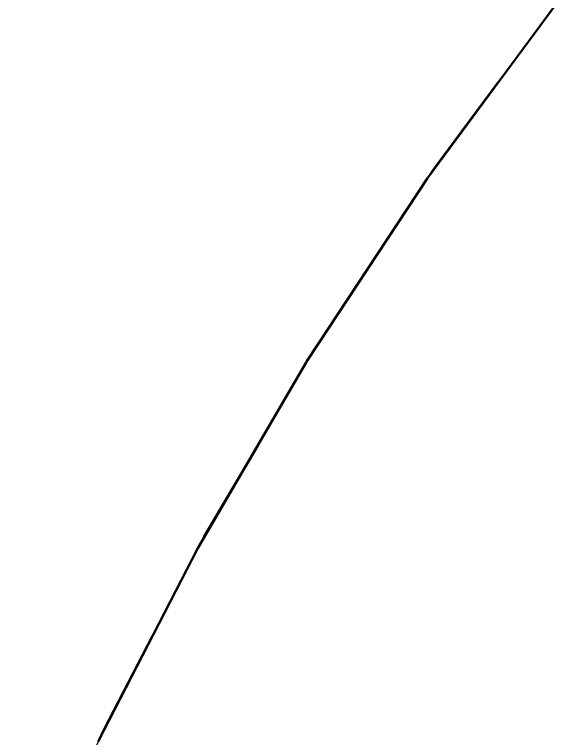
# Model space of a CAD drawing. Header units: millimetres. Extents: x 0 to 420, y 0 to 297.
# Drawn here: x 174.497 to 178.27, y 256.181 to 261.153 of the extents above; entities that cross this region are included whole.
import ezdxf

# ---------------------------------------------------------------- set-up
doc = ezdxf.new("R2010")
doc.units = ezdxf.units.MM
doc.linetypes.add('DASHED', pattern=[1.524, 1.27, -0.254])
doc.layers.add('HIDDEN', color=8, linetype='DASHED', lineweight=25)
doc.layers.add('VISIBLE', color=7, linetype='CONTINUOUS', lineweight=50)

msp = doc.modelspace()

# ---------------------------------------------------------------- linework, layer by layer
at = {"layer": 'HIDDEN'}
for points in [[(177.38077, 260.09405), (178.2698, 261.29069)], [(177.38077, 260.09405), (178.2698, 261.29069)], [(177.81453, 260.67789), (178.24695, 261.25992)], [(176.55668, 258.85179), (177.38077, 260.09405)], [(176.55668, 258.85179), (177.38077, 260.09405)], [(176.95688, 259.45505), (177.35834, 260.06023)], [(175.79988, 257.56742), (176.55668, 258.85179)], [(175.79988, 257.56742), (176.55668, 258.85179)], [(176.16573, 258.18831), (176.53494, 258.81488)], [(175.11251, 256.2446), (175.79988, 257.56742)], [(175.11251, 256.2446), (175.79988, 257.56742)], [(175.44333, 256.88125), (175.77909, 257.52741)], [(174.49651, 254.88708), (175.11251, 256.2446)], [(174.49651, 254.88708), (175.11251, 256.2446)], [(174.7917, 255.53761), (175.09294, 256.20149)]]:
    msp.add_lwpolyline(points, dxfattribs=at)
at = {"layer": 'VISIBLE'}
for points in [[(177.3343, 260.02769), (178.22264, 261.23045)], [(177.38077, 260.09405), (177.81453, 260.67789)], [(177.35834, 260.06023), (177.38077, 260.09405)], [(176.51144, 258.77923), (177.3343, 260.02769)], [(176.55668, 258.85179), (176.95688, 259.45505)], [(176.53494, 258.81488), (176.55668, 258.85179)], [(175.75639, 257.48862), (176.51144, 258.77923)], [(175.79988, 257.56742), (176.16573, 258.18831)], [(175.77909, 257.52741), (175.79988, 257.56742)], [(175.07132, 256.15954), (175.75639, 257.48862)], [(175.11251, 256.2446), (175.44333, 256.88125)], [(175.09294, 256.20149), (175.11251, 256.2446)]]:
    msp.add_lwpolyline(points, dxfattribs=at)

doc.saveas('drawing.dxf')
